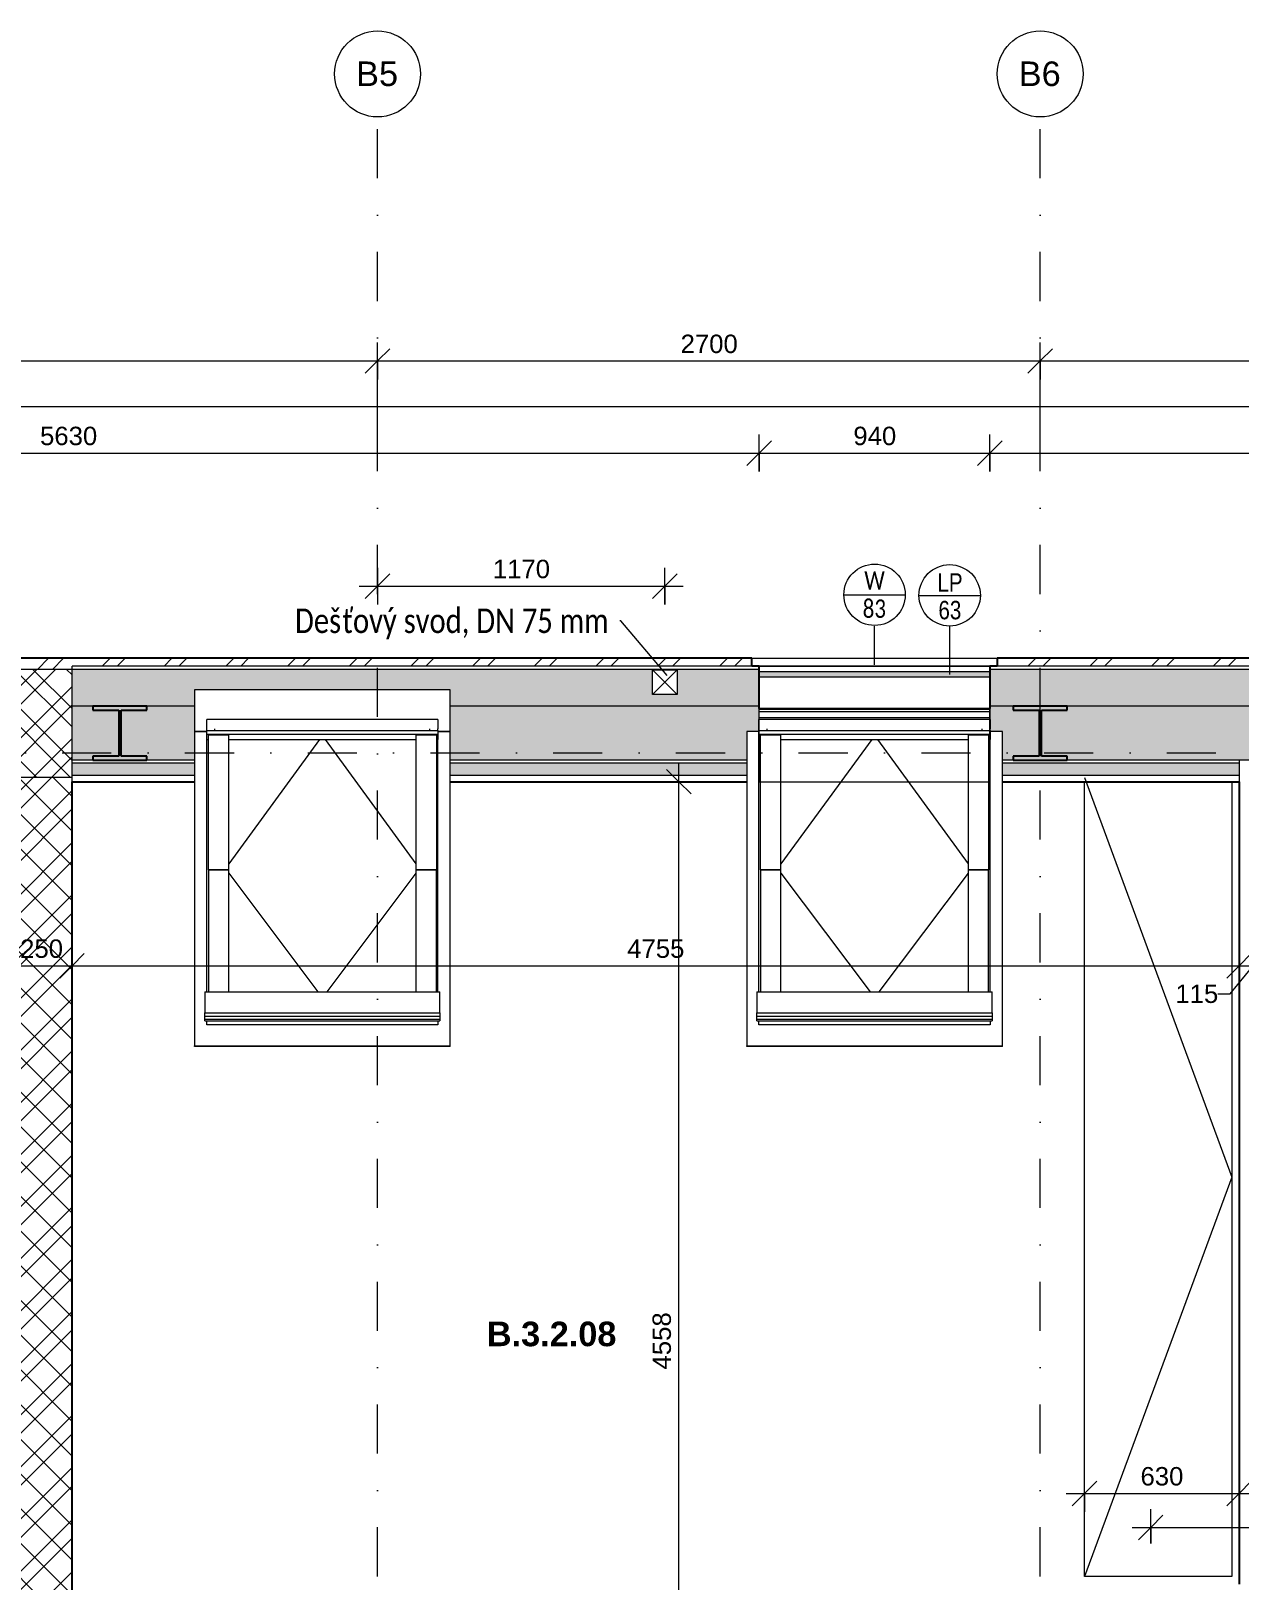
# Model space of a CAD drawing. Header units: millimetres. Extents: x -8380 to 43341, y -2985 to 58543.
# Drawn here: x 11158 to 16081, y 52234 to 58543 of the extents above; entities that cross this region are included whole.
import ezdxf

# ---------------------------------------------------------------- set-up
doc = ezdxf.new("R2010")
doc.units = ezdxf.units.MM
doc.linetypes.add('HA_DashDot_10mm-S3mm', pattern=[500, 200, -150, 0, -150])
for name, color, linetype, lineweight in [('A-____-____-DIMS', 9, 'Continuous', 5), ('A-____-____-DIMS-50', 9, 'Continuous', 5), ('A-AREA-____-IDEN', 9, 'Continuous', 9), ('A-FLOR-HRAL-IDEN', 9, 'Continuous', 9), ('A-FLOR-HRAL-OTLN', 9, 'Continuous', 9), ('A-GLAZ-____-IDEN', 9, 'Continuous', 9), ('A-GLAZ-____-OTLN', 9, 'Continuous', 5), ('A-WALL-____-MCUT', 9, 'Continuous', 25), ('A-WALL-____-OTLN', 9, 'Continuous', 9), ('A-WALL-____-PATT', 9, 'Continuous', 25), ('G-____-____-TEXT', 9, 'Continuous', 5), ('I-FURN-____-OTLN', 9, 'Continuous', 9), ('I-WALL-____-MCUT', 9, 'Continuous', 25), ('M-HVAC-DUCT-OTLN', 9, 'Continuous', 9), ('S-BEAM-____-MCUT', 9, 'Continuous', 25), ('S-GRID-____-IDEN', 9, 'Continuous', 9), ('S-GRID-____-OTLN', 9, 'Continuous', 5)]:
    doc.layers.add(name, color=color, linetype=linetype, lineweight=lineweight)
doc.styles.add('Arial', font='arial.ttf', dxfattribs={"height": 100})
doc.styles.add('Arial_1', font='arial.ttf', dxfattribs={"height": 75})
doc.styles.add('Arial_2', font='arial.ttf', dxfattribs={"width": 0.8, "height": 75})
doc.styles.add('Arial_B', font='arialbd.ttf', dxfattribs={"height": 100})
doc.styles.add('Calibri', font='calibri.ttf', dxfattribs={"width": 0.8, "height": 75})
doc.styles.add('Calibri_1', font='calibri.ttf', dxfattribs={"width": 0.8, "height": 100})
doc.dimstyles.new('Inner_Dimensions', dxfattribs={"dimscale": 304.8, "dimtxt": 76.519455, "dimasz": 0.328084, "dimexe": 0.246063, "dimexo": 0.0625, "dimgap": 0.032808, "dimtad": 1, "dimdec": 0, "dimzin": 0, "dimdsep": 46, "dimtxsty": 'Arial_1', "dimblk1": 'OBLIQUE', "dimblk2": 'OBLIQUE', "dimsah": 1, "dimcen": 0.09, "dimdle": 0.246063, "dimazin": 0, "dimtfac": 1, "dimtdec": 4, "dimtix": 1, "dimtmove": 2, "dimatfit": 3, "dimfxl": 0.246063, "dimfxlon": 1, "dimtvp": 1, "dimtolj": 1, "dimtzin": 0, "dimlwd": 9, "dimlwe": 9, "dimarcsym": 2})
doc.dimstyles.new('Inner_Dimensions_1', dxfattribs={"dimscale": 304.8, "dimtxt": 76.519455, "dimasz": 0.328084, "dimexe": 0.246063, "dimexo": 0.0625, "dimgap": 0.032808, "dimtad": 1, "dimdec": 0, "dimzin": 0, "dimdsep": 46, "dimtxsty": 'Arial_1', "dimblk1": 'OBLIQUE', "dimblk2": 'OBLIQUE', "dimsah": 1, "dimcen": 0.09, "dimdle": 0.246063, "dimazin": 0, "dimtfac": 1, "dimtdec": 4, "dimtix": 1, "dimtmove": 0, "dimatfit": 3, "dimfxl": 0.246063, "dimfxlon": 1, "dimtvp": 1, "dimtolj": 1, "dimtzin": 0, "dimlwd": 9, "dimlwe": 9, "dimarcsym": 2})
doc.dimstyles.new('Inner_Dimensions_2', dxfattribs={"dimscale": 304.8, "dimtxt": 76.519455, "dimasz": 0.328084, "dimexe": 0.246063, "dimexo": 0.0625, "dimgap": 0.032808, "dimtad": 1, "dimdec": 0, "dimzin": 0, "dimdsep": 46, "dimtxsty": 'Arial_1', "dimblk1": 'OBLIQUE', "dimblk2": 'OBLIQUE', "dimsah": 1, "dimcen": 0.09, "dimdle": 0.246063, "dimazin": 0, "dimtfac": 1, "dimtdec": 4, "dimtix": 1, "dimtmove": 1, "dimatfit": 3, "dimfxl": 0.246063, "dimfxlon": 1, "dimtvp": 1, "dimtolj": 1, "dimtzin": 0, "dimlwd": 9, "dimlwe": 9, "dimarcsym": 2})
pattern_1 = [(0, (0, 0), (58.594, 33.829), [39.062, -78.125]), (120, (0, 0), (-58.593773, 33.829393), [39.063, -78.125]), (60, (0, 0), (0.000227, 67.658393), [0, -78.125, 39.063, 0])]

# ---------------------------------------------------------------- blocks, each defined once
blk = doc.blocks.new('BD Libus_IFC_ifc-1-DPS_3NP - B')
at = {"layer": 'S-BEAM-____-MCUT', "color": 7}
for p, q in [((11630.8, 55792.7), (11410.8, 55792.7)), ((11410.8, 55792.7), (11410.8, 55776.7)), ((11410.8, 55776.7), (11516.1, 55776.7)), ((11516.1, 55776.7), (11516.1, 55588.7)), ((11525.6, 55588.7), (11525.6, 55776.7)), ((11525.6, 55776.7), (11630.8, 55776.7)), ((11630.8, 55776.7), (11630.8, 55792.7)), ((15380.8, 55792.7), (15160.8, 55792.7)), ((15160.8, 55792.7), (15160.8, 55776.7)), ((15160.8, 55776.7), (15266.1, 55776.7)), ((15266.1, 55776.7), (15266.1, 55588.7)), ((15275.6, 55588.7), (15275.6, 55776.7)), ((15275.6, 55776.7), (15380.8, 55776.7)), ((15380.8, 55776.7), (15380.8, 55792.7)), ((11516.1, 55588.7), (11410.8, 55588.7)), ((11410.8, 55588.7), (11410.8, 55572.7)), ((11630.8, 55588.7), (11525.6, 55588.7)), ((11630.8, 55572.7), (11630.8, 55588.7)), ((15266.1, 55588.7), (15160.8, 55588.7)), ((15160.8, 55588.7), (15160.8, 55572.7)), ((15380.8, 55588.7), (15275.6, 55588.7)), ((15380.8, 55572.7), (15380.8, 55588.7)), ((11410.8, 55572.7), (11630.8, 55572.7)), ((15160.8, 55572.7), (15380.8, 55572.7))]:
    blk.add_line(p, q, dxfattribs=at)
blk = doc.blocks.new('Roof-Windows_VELUX_VFE - VFE size 940x1370 _PK38__31_36-1806635-DPS_3NP - B')
at = {"layer": 'A-GLAZ-____-OTLN'}
for p, q in [((470, 235), (-470, 235)), ((-470, -235), (-470, 235)), ((470, -235), (470, 235)), ((-470, 60), (-470, 63.1)), ((470, 63.1), (-470, 63.1)), ((470, 63.1), (470, 60)), ((-470, 51.5), (-470, 60)), ((-470, 60), (470, 60)), ((-470, 25.9), (-470, 51.5)), ((-470, 51.5), (470, 51.5)), ((-470, 18.8), (-470, 25.9)), ((-470, 25.9), (470, 25.9)), ((470, 60), (470, 51.5)), ((470, 51.5), (470, 25.9)), ((470, 25.9), (470, 18.8)), ((-470, -235), (470, -235))]:
    blk.add_line(p, q, dxfattribs=at)
blk = doc.blocks.new('NAB_Šatní_skříň_ADNS - 600x2000xšířka-1643235-DPS_3NP - B')
at = {"layer": 'I-FURN-____-OTLN'}
for p, q in [((0, -600), (1627.7, 0)), ((17.5, 0), (3255.3, 0)), ((1627.7, 0), (3255.3, -600)), ((3255.3, 0), (3255.3, -600)), ((3255.3, -600), (17.5, -600))]:
    blk.add_line(p, q, dxfattribs=at)
blk = doc.blocks.new('Roof-Windows_VELUX_GLL_1061 - PK08-1808487-DPS_3NP - B')
at = {"layer": 'A-GLAZ-____-OTLN'}
for p, q in [((16749.7, 55859.8), (16749.7, 55689.1)), ((17791.7, 55859.8), (16749.7, 55859.8)), ((17791.7, 55689.1), (17791.7, 55859.8)), ((17741.7, 55739), (16799.7, 55739)), ((16799.7, 55738.2), (16799.7, 55739)), ((16799.7, 55700.4), (16799.7, 55738.2)), ((17741.7, 55739), (17741.7, 55738.2)), ((17741.7, 55738.2), (17741.7, 55700.4)), ((16749.7, 55689.1), (16749.7, 54409.9)), ((16799.7, 55689.1), (16749.7, 55689.1)), ((16749.7, 55689.1), (16799.7, 55689.1)), ((16799.7, 55693.6), (16799.7, 55700.3)), ((16799.7, 55678.5), (16799.7, 55693.6)), ((16799.7, 55693.6), (17741.7, 55693.6)), ((16799.7, 55670.7), (16799.7, 55678.5)), ((16799.7, 55678.5), (17741.7, 55678.5)), ((16799.7, 55656.9), (16799.7, 55670.7)), ((16799.7, 55656.9), (16806.1, 55656.9)), ((16799.7, 54629.1), (16799.7, 55656.9)), ((16806.1, 55675.8), (16889.3, 55675.8)), ((16806.1, 55126.4), (16806.1, 55675.8)), ((16832.7, 55693.6), (16832.7, 55700.3)), ((16889.3, 55126.4), (16889.3, 55675.8)), ((16889.3, 55656.9), (17652.1, 55656.9)), ((17258.9, 55656.9), (16889.3, 55150.7)), ((17282.5, 55656.9), (17652.1, 55150.7)), ((17652.1, 55675.8), (17735.3, 55675.8)), ((17652.1, 55675.8), (17652.1, 55126.4)), ((17708.7, 55693.6), (17708.7, 55700.3)), ((17735.3, 55675.8), (17735.3, 55126.4)), ((17735.3, 55656.9), (17741.7, 55656.9)), ((17741.7, 55693.6), (17741.7, 55700.3)), ((17741.7, 55693.6), (17741.7, 55678.5)), ((17791.7, 55689.1), (17741.7, 55689.1)), ((17741.7, 55689.1), (17791.7, 55689.1)), ((17741.7, 55678.5), (17741.7, 55670.7)), ((17741.7, 55670.7), (17741.7, 55656.9)), ((17741.7, 54629.1), (17741.7, 55656.9)), ((17791.7, 54409.9), (17791.7, 55689.1)), ((16889.3, 55126.4), (16806.1, 55126.4)), ((16806.1, 55126.4), (16889.3, 55126.4)), ((16806.1, 55126.4), (16806.1, 54629.1)), ((16889.3, 54629.1), (16889.3, 55126.4)), ((16889.3, 55112.7), (17252.7, 54629.1)), ((17652.1, 55112.7), (17288.7, 54629.1)), ((17735.3, 55126.4), (17652.1, 55126.4)), ((17652.1, 55126.4), (17735.3, 55126.4)), ((17652.1, 55126.4), (17652.1, 54629.1)), ((17735.3, 54629.1), (17735.3, 55126.4)), ((16791.6, 54629.1), (17749.8, 54629.1)), ((16791.6, 54629.1), (16791.6, 54543.1)), ((17749.8, 54543.1), (17749.8, 54629.1)), ((16791.6, 54543.1), (17749.8, 54543.1)), ((16791.6, 54529.9), (16791.6, 54543.1)), ((16791.6, 54517.8), (16791.6, 54529.9)), ((16791.6, 54529.9), (17749.8, 54529.9)), ((16791.6, 54510.8), (16791.6, 54517.8)), ((16791.6, 54517.8), (17749.8, 54517.8)), ((17749.8, 54543.1), (17749.8, 54529.9)), ((17749.8, 54529.9), (17749.8, 54517.8)), ((17749.8, 54517.8), (17749.8, 54510.8)), ((16791.6, 54510.8), (17749.8, 54510.8)), ((16799.7, 54495.3), (16799.7, 54510.8)), ((17741.7, 54495.3), (16799.7, 54495.3)), ((17741.7, 54510.8), (17741.7, 54495.3)), ((16749.7, 54409.9), (17791.7, 54409.9)), ((16749.7, 54407.3), (16749.7, 54409.9)), ((17791.7, 54407.3), (16749.7, 54407.3)), ((17791.7, 54407.3), (17791.7, 54409.9))]:
    blk.add_line(p, q, dxfattribs=at)
blk = doc.blocks.new('Roof-Windows_VELUX_GLL_1061 - PK08-1808476-DPS_3NP - B')
at = {"layer": 'A-GLAZ-____-OTLN'}
for p, q in [((216.7, 55739), (-725.3, 55739)), ((-725.3, 55738.2), (-725.3, 55739)), ((-725.3, 55700.4), (-725.3, 55738.2)), ((216.7, 55739), (216.7, 55738.2)), ((216.7, 55738.2), (216.7, 55700.4)), ((-775.3, 55689.1), (-775.3, 54409.9)), ((-725.3, 55689.1), (-775.3, 55689.1)), ((-725.3, 55693.6), (-725.3, 55700.3)), ((-725.3, 55678.5), (-725.3, 55693.6)), ((-725.3, 55693.6), (216.7, 55693.6)), ((-725.3, 55670.7), (-725.3, 55678.5)), ((-725.3, 55678.5), (216.7, 55678.5)), ((-725.3, 55656.9), (-725.3, 55670.7)), ((-725.3, 55656.9), (-718.9, 55656.9)), ((-725.3, 54629.1), (-725.3, 55656.9)), ((-718.9, 55675.8), (-635.7, 55675.8)), ((-718.9, 55126.4), (-718.9, 55675.8)), ((-692.3, 55693.6), (-692.3, 55700.3)), ((-635.7, 55126.4), (-635.7, 55675.8)), ((-635.7, 55656.9), (127.1, 55656.9)), ((-266.1, 55656.9), (-635.7, 55150.7)), ((-242.5, 55656.9), (127.1, 55150.7)), ((127.1, 55675.8), (210.3, 55675.8)), ((127.1, 55675.8), (127.1, 55126.4)), ((183.7, 55693.6), (183.7, 55700.3)), ((210.3, 55675.8), (210.3, 55126.4)), ((210.3, 55656.9), (216.7, 55656.9)), ((216.7, 55693.6), (216.7, 55700.3)), ((216.7, 55693.6), (216.7, 55678.5)), ((266.7, 55689.1), (216.7, 55689.1)), ((216.7, 55678.5), (216.7, 55670.7)), ((216.7, 55670.7), (216.7, 55656.9)), ((216.7, 54629.1), (216.7, 55656.9)), ((266.7, 54409.9), (266.7, 55689.1)), ((-635.7, 55126.4), (-718.9, 55126.4)), ((-718.9, 55126.4), (-635.7, 55126.4)), ((-718.9, 55126.4), (-718.9, 54629.1)), ((-635.7, 54629.1), (-635.7, 55126.4)), ((-635.7, 55112.7), (-272.3, 54629.1)), ((127.1, 55112.7), (-236.3, 54629.1)), ((210.3, 55126.4), (127.1, 55126.4)), ((127.1, 55126.4), (210.3, 55126.4)), ((127.1, 55126.4), (127.1, 54629.1)), ((210.3, 54629.1), (210.3, 55126.4)), ((-733.4, 54629.1), (224.8, 54629.1)), ((-733.4, 54629.1), (-733.4, 54543.1)), ((224.8, 54543.1), (224.8, 54629.1)), ((-733.4, 54543.1), (224.8, 54543.1)), ((-733.4, 54529.9), (-733.4, 54543.1)), ((-733.4, 54517.8), (-733.4, 54529.9)), ((-733.4, 54529.9), (224.8, 54529.9)), ((-733.4, 54510.8), (-733.4, 54517.8)), ((-733.4, 54517.8), (224.8, 54517.8)), ((224.8, 54543.1), (224.8, 54529.9)), ((224.8, 54529.9), (224.8, 54517.8)), ((224.8, 54517.8), (224.8, 54510.8)), ((-733.4, 54510.8), (224.8, 54510.8)), ((-725.3, 54495.3), (-725.3, 54510.8)), ((216.7, 54495.3), (-725.3, 54495.3)), ((216.7, 54510.8), (216.7, 54495.3)), ((-775.3, 54409.9), (266.7, 54409.9)), ((-775.3, 54407.3), (-775.3, 54409.9)), ((266.7, 54407.3), (-775.3, 54407.3)), ((266.7, 54407.3), (266.7, 54409.9))]:
    blk.add_line(p, q, dxfattribs=at)
blk = doc.blocks.new('Railing - Railing-1879900-DPS_3NP - B')
at = {"layer": 'A-FLOR-HRAL-OTLN'}
blk.add_hatch(color=256, dxfattribs=at).paths.add_polyline_path([(15065.6, 55912.7), (15065.6, 55932.7), (14125.7, 55932.7), (14125.7, 55912.7), (14878.4, 55912.7)])
for p, q in [((15065.6, 55932.7), (14125.7, 55932.7)), ((14125.7, 55912.7), (15065.6, 55912.7))]:
    blk.add_line(p, q, dxfattribs=at)
blk = doc.blocks.new('Grid - Radius 3_5mm-353793-DPS_3NP - B')
at = {"layer": 'S-GRID-____-IDEN'}
blk.add_circle((0, 0), 3.5, dxfattribs=at)
blk = doc.blocks.new('DIMBLOCK13-DPS_3NP - B')
at = {"layer": 'A-____-____-DIMS-50', "lineweight": 9}
for p, q in [((11075.7, 54810.4), (11075.7, 54660.4)), ((11075.7, 54735.4), (11075.7, 54810.4)), ((11075.7, 54735.4), (11125.7, 54785.4)), ((11325.7, 54810.4), (11325.7, 54660.4)), ((11325.7, 54735.4), (11325.7, 54810.4)), ((11325.7, 54735.4), (11375.7, 54785.4)), ((11075.7, 54735.4), (11025.7, 54685.4)), ((11075.7, 54735.4), (11325.7, 54735.4)), ((11325.7, 54735.4), (11275.7, 54685.4))]:
    blk.add_line(p, q, dxfattribs=at)
at = {"layer": 'A-____-____-DIMS-50', "color": 0, "lineweight": 9, "insert": (11114.2, 54842.7), "char_height": 75, "width": 207.662, "attachment_point": 1, "line_spacing_factor": 0.941778, "style": 'Arial_1'}
blk.add_mtext('250', dxfattribs=at)
blk = doc.blocks.new('_Oblique')
at = {"color": 0, "linetype": 'ByBlock', "lineweight": -2}
blk.add_line((-0.5, -0.5), (0.5, 0.5), dxfattribs=at)
blk = doc.blocks.new('DIMBLOCK14-DPS_3NP - B')
at = {"layer": 'A-____-____-DIMS-50', "lineweight": 9}
for p, q in [((11325.7, 54810.4), (11325.7, 54660.4)), ((11325.7, 54735.4), (11325.7, 54810.4)), ((11325.7, 54735.4), (11375.7, 54785.4)), ((16080.7, 54810.4), (16080.7, 54660.4)), ((16080.7, 54735.4), (16080.7, 54810.4)), ((16080.7, 54735.4), (16130.7, 54785.4)), ((11325.7, 54735.4), (11275.7, 54685.4)), ((11325.7, 54735.4), (16080.7, 54735.4)), ((16080.7, 54735.4), (16030.7, 54685.4))]:
    blk.add_line(p, q, dxfattribs=at)
at = {"layer": 'A-____-____-DIMS-50', "color": 0, "lineweight": 9, "insert": (13587.8, 54842.7), "char_height": 75, "width": 276.883, "attachment_point": 1, "line_spacing_factor": 0.941778, "style": 'Arial_1'}
blk.add_mtext('4755', dxfattribs=at)
blk = doc.blocks.new('DIMBLOCK15-DPS_3NP - B')
at = {"layer": 'A-____-____-DIMS-50', "lineweight": 9}
for p, q in [((16080.7, 54810.4), (16080.7, 54660.4)), ((16080.7, 54735.4), (16080.7, 54810.4)), ((16080.7, 54735.4), (16130.7, 54785.4)), ((16195.7, 54810.4), (16195.7, 54660.4)), ((16195.7, 54735.4), (16195.7, 54810.4)), ((16195.7, 54735.4), (16245.7, 54785.4)), ((16080.7, 54735.4), (16030.7, 54685.4)), ((16044.4, 54620.6), (16138.2, 54735.4)), ((16080.7, 54735.4), (16195.7, 54735.4)), ((16195.7, 54735.4), (16145.7, 54685.4)), ((15994.4, 54620.6), (16044.4, 54620.6))]:
    blk.add_line(p, q, dxfattribs=at)
at = {"layer": 'A-____-____-DIMS-50', "color": 0, "lineweight": 9, "insert": (15821.3, 54659.1), "char_height": 75, "width": 207.662, "attachment_point": 1, "line_spacing_factor": 0.941778, "style": 'Arial_1'}
blk.add_mtext('115', dxfattribs=at)
blk = doc.blocks.new('DIMBLOCK69-DPS_3NP - B')
at = {"layer": 'A-____-____-DIMS-50', "lineweight": 9}
for p, q in [((15450.7, 52511.3), (15450.7, 52661.3)), ((15450.7, 52586.3), (15500.7, 52636.3)), ((16080.7, 52661.3), (16080.7, 52511.3)), ((16080.7, 52586.3), (16080.7, 52661.3)), ((16080.7, 52586.3), (16130.7, 52636.3)), ((15375.7, 52586.3), (16155.7, 52586.3)), ((15450.7, 52586.3), (15400.7, 52536.3)), ((15450.7, 52586.3), (15450.7, 52511.3)), ((16080.7, 52586.3), (16030.7, 52536.3))]:
    blk.add_line(p, q, dxfattribs=at)
at = {"layer": 'A-____-____-DIMS-50', "color": 0, "lineweight": 9, "insert": (15679.2, 52693.7), "char_height": 75, "width": 207.662, "attachment_point": 1, "line_spacing_factor": 0.941778, "style": 'Arial_1'}
blk.add_mtext('630', dxfattribs=at)
blk = doc.blocks.new('HA_TAG_WD - Type Mark-1536199-DPS_3NP - B')
at = {"layer": 'A-GLAZ-____-IDEN'}
blk.add_line((-2.5, 0), (2.5, 0), dxfattribs=at)
blk.add_circle((0, 0), 2.5, dxfattribs=at)
blk = doc.blocks.new('DIMBLOCK167-DPS_3NP - B')
at = {"layer": 'A-____-____-DIMS-50', "lineweight": 9}
for p, q in [((13798.2, 55485.2), (13748.2, 55535.2)), ((13798.2, 50927.7), (13798.2, 55560.2)), ((13723.2, 55485.2), (13873.2, 55485.2)), ((13798.2, 55485.2), (13723.2, 55485.2)), ((13798.2, 55485.2), (13848.2, 55435.2)), ((13723.2, 50927.7), (13873.2, 50927.7)), ((13798.2, 50927.7), (13723.2, 50927.7)), ((13798.2, 50927.7), (13748.2, 50977.7)), ((13798.2, 50927.7), (13848.2, 50877.7))]:
    blk.add_line(p, q, dxfattribs=at)
at = {"layer": 'A-____-____-DIMS-50', "color": 0, "lineweight": 9, "insert": (13690.9, 53091.1), "char_height": 75, "width": 276.883, "attachment_point": 1, "rotation": 90, "line_spacing_factor": 0.941778, "style": 'Arial_1'}
blk.add_mtext('4558', dxfattribs=at)
blk = doc.blocks.new('DIMBLOCK176-DPS_3NP - B')
at = {"layer": 'A-____-____-DIMS-50', "lineweight": 9}
for p, q in [((-6864.3, 56937.7), (-6864.3, 57087.7)), ((-6864.3, 57012.7), (-6814.3, 57062.7)), ((21205.7, 56937.7), (21205.7, 57087.7)), ((21205.7, 57012.7), (21255.7, 57062.7)), ((-6939.3, 57012.7), (21280.7, 57012.7)), ((-6864.3, 57012.7), (-6914.3, 56962.7)), ((-6864.3, 57012.7), (-6864.3, 56937.7)), ((21205.7, 57012.7), (21155.7, 56962.7)), ((21205.7, 57012.7), (21205.7, 56937.7))]:
    blk.add_line(p, q, dxfattribs=at)
at = {"layer": 'A-____-____-DIMS-50', "color": 0, "lineweight": 9, "insert": (7192.5, 57120.1), "char_height": 75, "width": 346.103, "attachment_point": 1, "line_spacing_factor": 0.941778, "style": 'Arial_1'}
blk.add_mtext('28070', dxfattribs=at)
blk = doc.blocks.new('DIMBLOCK182-DPS_3NP - B')
at = {"layer": 'A-____-____-DIMS-50', "lineweight": 9}
for p, q in [((15720.7, 52382.8), (15720.7, 52522.4)), ((15720.7, 52447.4), (15770.7, 52497.4)), ((18720.7, 52372.4), (18720.7, 52522.4)), ((18720.7, 52447.4), (18770.7, 52497.4)), ((15645.7, 52447.4), (18720.7, 52447.4)), ((15720.7, 52447.4), (15670.7, 52397.4)), ((15720.7, 52447.4), (15720.7, 52382.8)), ((18720.7, 52447.4), (18670.7, 52397.4)), ((18720.7, 52447.4), (18720.7, 52372.4))]:
    blk.add_line(p, q, dxfattribs=at)
at = {"layer": 'A-____-____-DIMS-50', "color": 0, "lineweight": 9, "insert": (17105.3, 52554.8), "char_height": 75, "width": 276.883, "attachment_point": 1, "line_spacing_factor": 0.941778, "style": 'Arial_1'}
blk.add_mtext('3000', dxfattribs=at)
blk = doc.blocks.new('DIMBLOCK197-DPS_3NP - B')
at = {"layer": 'A-____-____-DIMS-50', "lineweight": 9}
for p, q in [((7170.7, 57123.7), (7170.7, 57273.7)), ((7170.7, 57198.7), (7220.7, 57248.7)), ((12570.7, 57123.7), (12570.7, 57273.7)), ((12570.7, 57198.7), (12620.7, 57248.7)), ((7170.7, 57198.7), (7120.7, 57148.7)), ((7170.7, 57198.7), (12570.7, 57198.7)), ((7170.7, 57198.7), (7170.7, 57123.7)), ((12570.7, 57198.7), (12520.7, 57148.7)), ((12570.7, 57198.7), (12570.7, 57123.7))]:
    blk.add_line(p, q, dxfattribs=at)
at = {"layer": 'A-____-____-DIMS-50', "color": 0, "lineweight": 9, "insert": (9755.3, 57306.1), "char_height": 75, "width": 276.883, "attachment_point": 1, "line_spacing_factor": 0.941778, "style": 'Arial_1'}
blk.add_mtext('5400', dxfattribs=at)
blk = doc.blocks.new('DIMBLOCK198-DPS_3NP - B')
at = {"layer": 'A-____-____-DIMS-50', "lineweight": 9}
for p, q in [((12570.7, 57123.7), (12570.7, 57273.7)), ((12570.7, 57198.7), (12620.7, 57248.7)), ((15270.7, 57123.7), (15270.7, 57273.7)), ((15270.7, 57198.7), (15320.7, 57248.7)), ((12570.7, 57198.7), (12520.7, 57148.7)), ((12570.7, 57198.7), (15270.7, 57198.7)), ((12570.7, 57198.7), (12570.7, 57123.7)), ((15270.7, 57198.7), (15220.7, 57148.7)), ((15270.7, 57198.7), (15270.7, 57123.7))]:
    blk.add_line(p, q, dxfattribs=at)
at = {"layer": 'A-____-____-DIMS-50', "color": 0, "lineweight": 9, "insert": (13805.3, 57306.1), "char_height": 75, "width": 276.883, "attachment_point": 1, "line_spacing_factor": 0.941778, "style": 'Arial_1'}
blk.add_mtext('2700', dxfattribs=at)
blk = doc.blocks.new('DIMBLOCK199-DPS_3NP - B')
at = {"layer": 'A-____-____-DIMS-50', "lineweight": 9}
for p, q in [((15270.7, 57123.7), (15270.7, 57273.7)), ((15270.7, 57198.7), (15320.7, 57248.7)), ((20820.7, 57123.7), (20820.7, 57273.7)), ((20820.7, 57198.7), (20870.7, 57248.7)), ((15270.7, 57198.7), (15220.7, 57148.7)), ((15270.7, 57198.7), (20895.7, 57198.7)), ((15270.7, 57198.7), (15270.7, 57123.7)), ((20820.7, 57198.7), (20770.7, 57148.7)), ((20820.7, 57198.7), (20820.7, 57123.7))]:
    blk.add_line(p, q, dxfattribs=at)
at = {"layer": 'A-____-____-DIMS-50', "color": 0, "lineweight": 9, "insert": (17930.3, 57306.1), "char_height": 75, "width": 276.883, "attachment_point": 1, "line_spacing_factor": 0.941778, "style": 'Arial_1'}
blk.add_mtext('5550', dxfattribs=at)
blk = doc.blocks.new('DIMBLOCK204-DPS_3NP - B')
at = {"layer": 'A-____-____-DIMS-50', "lineweight": 9}
for p, q in [((8495.7, 56748.7), (8495.7, 56898.7)), ((8495.7, 56823.7), (8545.7, 56873.7)), ((14125.7, 56748.7), (14125.7, 56898.7)), ((14125.7, 56823.7), (14175.7, 56873.7)), ((8495.7, 56823.7), (8445.7, 56773.7)), ((8495.7, 56823.7), (14125.7, 56823.7)), ((8495.7, 56823.7), (8495.7, 56748.7)), ((14125.7, 56823.7), (14075.7, 56773.7)), ((14125.7, 56823.7), (14125.7, 56748.7))]:
    blk.add_line(p, q, dxfattribs=at)
at = {"layer": 'A-____-____-DIMS-50', "color": 0, "lineweight": 9, "insert": (11195.3, 56931), "char_height": 75, "width": 276.883, "attachment_point": 1, "line_spacing_factor": 0.941778, "style": 'Arial_1'}
blk.add_mtext('5630', dxfattribs=at)
blk = doc.blocks.new('DIMBLOCK205-DPS_3NP - B')
at = {"layer": 'A-____-____-DIMS-50', "lineweight": 9}
for p, q in [((14125.7, 56748.7), (14125.7, 56898.7)), ((14125.7, 56823.7), (14175.7, 56873.7)), ((15065.6, 56748.7), (15065.6, 56898.7)), ((15065.6, 56823.7), (15115.6, 56873.7)), ((14125.7, 56823.7), (14075.7, 56773.7)), ((14125.7, 56823.7), (15065.6, 56823.7)), ((14125.7, 56823.7), (14125.7, 56748.7)), ((15065.6, 56823.7), (15015.6, 56773.7)), ((15065.6, 56823.7), (15065.6, 56748.7))]:
    blk.add_line(p, q, dxfattribs=at)
at = {"layer": 'A-____-____-DIMS-50', "color": 0, "lineweight": 9, "insert": (14509.2, 56931), "char_height": 75, "width": 207.662, "attachment_point": 1, "line_spacing_factor": 0.941778, "style": 'Arial_1'}
blk.add_mtext('940', dxfattribs=at)
blk = doc.blocks.new('DIMBLOCK206-DPS_3NP - B')
at = {"layer": 'A-____-____-DIMS-50', "lineweight": 9}
for p, q in [((15065.6, 56748.7), (15065.6, 56898.7)), ((15065.6, 56823.7), (15115.6, 56873.7)), ((21205.7, 56748.7), (21205.7, 56898.7)), ((21205.7, 56823.7), (21255.7, 56873.7)), ((15065.6, 56823.7), (15015.6, 56773.7)), ((15065.6, 56823.7), (21280.7, 56823.7)), ((15065.6, 56823.7), (15065.6, 56748.7)), ((21205.7, 56823.7), (21155.7, 56773.7)), ((21205.7, 56823.7), (21205.7, 56748.7))]:
    blk.add_line(p, q, dxfattribs=at)
at = {"layer": 'A-____-____-DIMS-50', "color": 0, "lineweight": 9, "insert": (18020.3, 56931), "char_height": 75, "width": 276.883, "attachment_point": 1, "line_spacing_factor": 0.941778, "style": 'Arial_1'}
blk.add_mtext('6140', dxfattribs=at)
blk = doc.blocks.new('DIMBLOCK229-DPS_3NP - B')
at = {"layer": 'A-____-____-DIMS-50', "lineweight": 9}
for p, q in [((12570.7, 56356.7), (12570.7, 56206.7)), ((12570.7, 56281.7), (12570.7, 56356.7)), ((13740.7, 56206.7), (13740.7, 56356.7)), ((12495.7, 56281.7), (13815.7, 56281.7)), ((12570.7, 56281.7), (12520.7, 56231.7)), ((12570.7, 56281.7), (12620.7, 56331.7)), ((13740.7, 56281.7), (13690.7, 56231.7)), ((13740.7, 56281.7), (13790.7, 56331.7)), ((13740.7, 56281.7), (13740.7, 56206.7))]:
    blk.add_line(p, q, dxfattribs=at)
at = {"layer": 'A-____-____-DIMS-50', "color": 0, "lineweight": 9, "insert": (13040.3, 56389.1), "char_height": 75, "width": 276.883, "attachment_point": 1, "line_spacing_factor": 0.941778, "style": 'Arial_1'}
blk.add_mtext('1170', dxfattribs=at)
blk = doc.blocks.new('HA_TAG_GM_Railings - Generic-2075290-DPS_3NP - B')
at = {"layer": 'A-FLOR-HRAL-IDEN'}
blk.add_line((-2.5, 0), (2.5, 0), dxfattribs=at)
blk.add_circle((0, 0), 2.5, dxfattribs=at)

msp = doc.modelspace()

# ---------------------------------------------------------------- hatches: boundary and pattern name
at = {"layer": 'A-WALL-____-PATT', "lineweight": 5}
h = msp.add_hatch(dxfattribs=at)
h.set_pattern_fill('FP_7', color=256, style=0, pattern_type=2)
h.set_pattern_definition([(45, (0, 0), (-125.7236, 125.7236), []), (45, (0, 190.5), (-125.7236, 125.7236), [])])
h.paths.add_polyline_path([(6683.2, 55942.7), (7495.7, 55942.7), (7495.7, 55987.7), (245.7, 55987.7), (245.7, 55942.7), (6662.3, 55942.7)])
h.paths.add_polyline_path([(11195.3, 55942.7), (11325.7, 55942.7), (11325.7, 55955.2), (14095.7, 55955.2), (14095.7, 55987.7), (8495.7, 55987.7), (8495.7, 55942.7), (10628.7, 55942.7)])
h.paths.add_polyline_path([(-754.3, 55942.7), (-754.3, 55987.7), (-6819.3, 55987.7), (-6819.3, 55942.7), (-987.2, 55942.7)])
h.paths.add_polyline_path([(21160.7, 55955.2), (21160.7, 55987.7), (15095.7, 55987.7), (15095.7, 55955.2), (20828.1, 55955.2)])
h = msp.add_hatch(dxfattribs=at)
h.set_pattern_fill('FP_2', color=256, style=0, pattern_type=2)
h.set_pattern_definition([(45, (0, 0), (-106.066, 106.066), []), (45, (75, 0), (-106.066, 106.066), []), (315, (0, 0), (106.066, 106.066), []), (315, (75, 0), (106.066, 106.066), [])])
h.paths.add_polyline_path([(11075.7, 55502.7), (11325.7, 55502.7), (11325.7, 55942.7), (8495.7, 55942.7), (8495.7, 55502.7), (10628.7, 55502.7)])
h.paths.add_polyline_path([(7228.9, 55502.7), (7495.7, 55502.7), (7495.7, 55942.7), (6449.1, 55942.7), (6449.1, 55507.7), (6730.7, 55507.7), (6730.7, 55502.7)])
h = msp.add_hatch(dxfattribs=at)
h.set_pattern_fill('FP_1', color=256, style=0, pattern_type=2)
h.set_pattern_definition(pattern_1)
h.paths.add_polyline_path([(21160.7, 55792.7), (21160.7, 55942.7), (20520.7, 55942.7), (20520.7, 55842.7), (20420.7, 55842.7), (20420.7, 55942.7), (15065.6, 55942.7), (15065.6, 55792.7), (16749.7, 55792.7), (16749.7, 55859.8), (17791.7, 55859.8), (17791.7, 55792.7), (20828.1, 55792.7)])
h.paths.add_polyline_path([(14125.7, 55792.7), (14125.7, 55942.7), (11325.7, 55942.7), (11325.7, 55792.7), (11824.7, 55792.7), (11824.7, 55859.8), (12866.7, 55859.8), (12866.7, 55792.7), (14028.5, 55792.7)])
h.paths.add_polyline_path([(13790.7, 55840.5), (13690.7, 55840.5), (13690.7, 55940.5), (13790.7, 55940.5)])
h = msp.add_hatch(dxfattribs=at)
h.set_pattern_fill('FP_1', color=256, style=0, pattern_type=2)
h.set_pattern_definition(pattern_1)
h.paths.add_polyline_path([(15161.8, 55572.7), (16749.7, 55572.7), (16749.7, 55792.7), (15065.6, 55792.7), (15065.6, 55739), (15066.7, 55738.6), (15066.7, 55689.1), (15116.7, 55689.1), (15116.7, 55572.7)])
h.paths.add_polyline_path([(21160.7, 55572.7), (21160.7, 55792.7), (17791.7, 55792.7), (17791.7, 55572.7), (20828.1, 55572.7)])
h.paths.add_polyline_path([(11325.7, 55572.7), (11824.7, 55572.7), (11824.7, 55792.7), (11325.7, 55792.7)])
h.paths.add_polyline_path([(14074.7, 55572.7), (14074.7, 55689.1), (14124.7, 55689.1), (14124.7, 55739), (14125.7, 55739), (14125.7, 55792.7), (12866.7, 55792.7), (12866.7, 55572.7), (14028.5, 55572.7)])
h = msp.add_hatch(dxfattribs=at)
h.set_pattern_fill('FP_1', color=256, style=0, pattern_type=2)
h.set_pattern_definition(pattern_1)
h.paths.add_polyline_path([(20720.7, 55510.2), (20720.7, 55560.2), (17791.7, 55560.2), (17791.7, 55510.2), (19694.8, 55510.2)])
h.paths.add_polyline_path([(16749.7, 55510.2), (16749.7, 55560.2), (16195.7, 55560.2), (16195.7, 55510.2), (16578.3, 55510.2)])
h.paths.add_polyline_path([(15161.8, 55510.2), (16080.7, 55510.2), (16080.7, 55560.2), (15116.7, 55560.2), (15116.7, 55510.2)])
h.paths.add_polyline_path([(11762, 55510.2), (11824.7, 55510.2), (11824.7, 55560.2), (11325.7, 55560.2), (11325.7, 55510.2)])
h.paths.add_polyline_path([(12895.2, 55510.2), (14074.7, 55510.2), (14074.7, 55560.2), (12866.7, 55560.2), (12866.7, 55510.2)])
h = msp.add_hatch(dxfattribs=at)
h.set_pattern_fill('FP_5', color=256, style=0, pattern_type=2)
h.set_pattern_definition([(45, (0, 0), (-106.066, 106.066), []), (45, (75, 0), (-106.066, 106.066), []), (315, (0, 0), (70.71068, 70.71068), [])])
h.paths.add_polyline_path([(11075.7, 50927.7), (11325.7, 50927.7), (11325.7, 55502.7), (11075.7, 55502.7), (11075.7, 52427.7)])

# ---------------------------------------------------------------- linework, layer by layer
at = {"layer": 'A-FLOR-HRAL-IDEN'}
msp.add_line((14901.7, 55921.8), (14901.7, 56119.2), dxfattribs=at)
at = {"layer": 'A-GLAZ-____-IDEN'}
msp.add_line((14595.7, 55961.3), (14595.7, 56119.2), dxfattribs=at)
at = {"layer": 'A-WALL-____-MCUT'}
for p, q in [((14095.7, 55987.7), (8495.7, 55987.7)), ((14095.7, 55955.2), (14095.7, 55987.7)), ((15095.7, 55987.7), (15095.7, 55955.2)), ((21205.7, 55987.7), (15095.7, 55987.7)), ((14125.7, 55955.2), (14095.7, 55955.2)), ((14125.7, 55783.4), (14125.7, 55955.2)), ((15095.7, 55955.2), (15065.6, 55955.2)), ((15065.6, 55955.2), (15065.6, 55783.4)), ((11325.7, 55485.2), (11824.7, 55485.2)), ((12866.7, 55485.2), (14074.7, 55485.2)), ((15116.7, 55485.2), (16080.7, 55485.2))]:
    msp.add_line(p, q, dxfattribs=at)
at = {"layer": 'A-WALL-____-MCUT', "lineweight": 9}
for p, q in [((14125.7, 55942.7), (8495.7, 55942.7)), ((14095.7, 55955.2), (11325.7, 55955.2)), ((11325.7, 55485.2), (11325.7, 55955.2)), ((20420.7, 55942.7), (15065.6, 55942.7)), ((21160.7, 55955.2), (15095.7, 55955.2)), ((11824.7, 55792.7), (11325.7, 55792.7)), ((14125.7, 55792.7), (12866.7, 55792.7)), ((16749.7, 55792.7), (15065.6, 55792.7)), ((11824.7, 55572.7), (11325.7, 55572.7)), ((11824.7, 55560.2), (11325.7, 55560.2)), ((14074.7, 55572.7), (12866.7, 55572.7)), ((14074.7, 55560.2), (12866.7, 55560.2)), ((16749.7, 55572.7), (15116.7, 55572.7)), ((16080.7, 55560.2), (15116.7, 55560.2)), ((16080.7, 55572.7), (16080.7, 55485.2)), ((11325.7, 55502.7), (11075.7, 55502.7)), ((11824.7, 55510.2), (11325.7, 55510.2)), ((14074.7, 55510.2), (12866.7, 55510.2)), ((16080.7, 55510.2), (15116.7, 55510.2))]:
    msp.add_line(p, q, dxfattribs=at)
at = {"layer": 'A-WALL-____-OTLN'}
for p, q in [((14095.7, 55987.7), (15095.7, 55987.7)), ((14125.7, 55955.2), (15065.6, 55955.2))]:
    msp.add_line(p, q, dxfattribs=at)
at = {"layer": 'G-____-____-TEXT', "color": 250, "lineweight": 9}
for p, q in [((13561.3, 56140.6), (13558.4, 56140.6)), ((13750.7, 55918.4), (13561.3, 56140.6))]:
    msp.add_line(p, q, dxfattribs=at)
at = {"layer": 'I-WALL-____-MCUT'}
for p, q in [((11325.7, 50927.7), (11325.7, 55485.2)), ((16080.7, 55485.2), (16080.7, 52217.4))]:
    msp.add_line(p, q, dxfattribs=at)
at = {"layer": 'M-HVAC-DUCT-OTLN', "lineweight": 5}
for p, q in [((13790.7, 55840.5), (13690.7, 55940.5)), ((13790.7, 55940.5), (13690.7, 55840.5)), ((13690.7, 55940.5), (13790.7, 55940.5)), ((13690.7, 55840.5), (13690.7, 55940.5)), ((13790.7, 55940.5), (13790.7, 55840.5)), ((13790.7, 55840.5), (13690.7, 55840.5))]:
    msp.add_line(p, q, dxfattribs=at)
at = {"layer": 'S-GRID-____-OTLN', "linetype": 'HA_DashDot_10mm-S3mm', "lineweight": 9}
for p, q in [((12570.7, 56942.9), (12570.7, 58192.9)), ((15270.7, 56942.9), (15270.7, 58192.9)), ((12570.7, 37745.7), (12570.7, 56942.9)), ((15270.7, 37745.7), (15270.7, 56942.9)), ((-6717.8, 55602.7), (21438.5, 55602.7))]:
    msp.add_line(p, q, dxfattribs=at)

# ---------------------------------------------------------------- block references
at = {"lineweight": 5}
msp.add_blockref('BD Libus_IFC_ifc-1-DPS_3NP - B', (0, 0), dxfattribs=at)
at = {"layer": 'A-FLOR-HRAL-IDEN', "xscale": 49.99999999999998, "yscale": 49.99999999999998, "zscale": 49.99999999999998}
msp.add_blockref('HA_TAG_GM_Railings - Generic-2075290-DPS_3NP - B', (14901.7, 56244.2), dxfattribs=at)
at = {"layer": 'A-FLOR-HRAL-OTLN'}
msp.add_blockref('Railing - Railing-1879900-DPS_3NP - B', (0, 0), dxfattribs=at)
at = {"layer": 'A-GLAZ-____-IDEN', "xscale": 49.99999999999998, "yscale": 49.99999999999998, "zscale": 49.99999999999998}
msp.add_blockref('HA_TAG_WD - Type Mark-1536199-DPS_3NP - B', (14595.7, 56246.5), dxfattribs=at)
at = {"layer": 'A-GLAZ-____-OTLN'}
for name, p in [('Roof-Windows_VELUX_VFE - VFE size 940x1370 _PK38__31_36-1806635-DPS_3NP - B', (14595.7, 55720.2)), ('Roof-Windows_VELUX_GLL_1061 - PK08-1808487-DPS_3NP - B', (-4925, 0)), ('Roof-Windows_VELUX_GLL_1061 - PK08-1808476-DPS_3NP - B', (14850, 0))]:
    msp.add_blockref(name, p, dxfattribs=at)
at = {"layer": 'I-FURN-____-OTLN', "rotation": 269.9999999999996}
msp.add_blockref('NAB_Šatní_skříň_ADNS - 600x2000xšířka-1643235-DPS_3NP - B', (16050.7, 55502.7), dxfattribs=at)
at = {"layer": 'S-GRID-____-IDEN', "xscale": 49.99999999999998, "yscale": 49.99999999999998, "zscale": 49.99999999999998}
for p in [(12570.7, 58367.9), (15270.7, 58367.9)]:
    msp.add_blockref('Grid - Radius 3_5mm-353793-DPS_3NP - B', p, dxfattribs=at)

# ---------------------------------------------------------------- texts
at = {"layer": 'A-AREA-____-IDEN', "lineweight": 5, "insert": (13015.8, 53286), "char_height": 100, "width": 653.375, "attachment_point": 1, "style": 'Arial_B'}
msp.add_mtext('B.3.2.08', dxfattribs=at)
at = {"layer": 'A-FLOR-HRAL-IDEN', "lineweight": 5, "char_height": 75, "attachment_point": 1, "style": 'Arial_2'}
for s, insert, width in [('LP', (14851.9, 56334.3), 125.063), ('63', (14855.9, 56221.6), 115.443)]:
    msp.add_mtext(s, dxfattribs=dict(at, insert=insert, width=width))
at = {"layer": 'A-GLAZ-____-IDEN', "lineweight": 5, "char_height": 75, "attachment_point": 1, "style": 'Calibri'}
for s, insert, width in [('W', (14553.9, 56341.8), 105.823), ('83', (14547.3, 56227.5), 121.856)]:
    msp.add_mtext(s, dxfattribs=dict(at, insert=insert, width=width))
at = {"layer": 'G-____-____-TEXT', "color": 7, "lineweight": 9, "char_height": 100, "attachment_point": 1, "style": 'Calibri_1'}
for s, insert, width in [('Deš', (12234.3, 56190.6), 234.093), ('ťový svod, DN 75 mm', (12427.4, 56190.6), 1340.421)]:
    msp.add_mtext(s, dxfattribs=dict(at, insert=insert, width=width))
at = {"layer": 'S-GRID-____-IDEN', "lineweight": 5, "char_height": 100, "width": 212.447, "attachment_point": 1, "style": 'Arial'}
for s, insert in [('B5', (12483.3, 58418.6)), ('B6', (15183.3, 58418.6))]:
    msp.add_mtext(s, dxfattribs=dict(at, insert=insert))

# ---------------------------------------------------------------- dimensions: what is measured, and where the dimension line sits
at = {"layer": 'A-____-____-DIMS', "lineweight": 9}
for base, p1, p2, override, picture, middle in [((12570.7, 57198.7), (7170.7, 57123.7), (12570.7, 57123.7), {"dimpost": '<>', "dimfxl": 5400}, 'DIMBLOCK197-DPS_3NP - B', (9870.7, 57247)), ((15270.7, 57198.7), (12570.7, 57123.7), (15270.7, 57123.7), {"dimpost": '<>', "dimfxl": 2700}, 'DIMBLOCK198-DPS_3NP - B', (13920.7, 57247)), ((20820.7, 57198.7), (15270.7, 57123.7), (20820.7, 57123.7), {"dimpost": '<>', "dimfxl": 5550}, 'DIMBLOCK199-DPS_3NP - B', (18045.7, 57247)), ((14125.7, 56823.7), (8495.7, 56748.7), (14125.7, 56748.7), {"dimpost": '<>', "dimfxl": 5630.040013}, 'DIMBLOCK204-DPS_3NP - B', (11310.7, 56872)), ((15065.6, 56823.7), (14125.7, 56748.7), (15065.6, 56748.7), {"dimpost": '<>', "dimfxl": 939.919974}, 'DIMBLOCK205-DPS_3NP - B', (14595.7, 56872)), ((21205.7, 56823.7), (15065.6, 56748.7), (21205.7, 56748.7), {"dimpost": '<>', "dimfxl": 6140.040013}, 'DIMBLOCK206-DPS_3NP - B', (18135.7, 56872)), ((13740.7, 56281.7), (12570.7, 56356.7), (13740.7, 56206.7), {"dimpost": '<>', "dimfxl": 1179.576195}, 'DIMBLOCK229-DPS_3NP - B', (13155.7, 56330)), ((11325.7, 54735.4), (11075.7, 54810.4), (11325.7, 54810.4), {"dimpost": '<>', "dimfxl": 250}, 'DIMBLOCK13-DPS_3NP - B', (11200.7, 54783.7)), ((16080.7, 54735.4), (11325.7, 54810.4), (16080.7, 54810.4), {"dimpost": '<>', "dimfxl": 4755}, 'DIMBLOCK14-DPS_3NP - B', (13703.2, 54783.5)), ((16080.7, 52586.3), (15450.7, 52511.3), (16080.7, 52661.3), {"dimpost": '<>', "dimfxl": 647.610994}, 'DIMBLOCK69-DPS_3NP - B', (15765.7, 52634.7)), ((18720.7, 52447.4), (15720.7, 52382.8), (18720.7, 52372.4), {"dimpost": '<>', "dimfxl": 3000.017976}, 'DIMBLOCK182-DPS_3NP - B', (17220.7, 52495.7))]:
    dim = msp.add_linear_dim(base=base, p1=p1, p2=p2, dimstyle='Inner_Dimensions_1', override=override, dxfattribs=at)
    dim.commit()
    dim.dimension.update_dxf_attribs({"geometry": picture, "text_midpoint": middle})
for base, p1, p2, dimstyle, override, picture, middle in [((21205.7, 57012.7), (-6864.3, 56937.7), (21205.7, 56937.7), 'Inner_Dimensions', {"dimpost": '<>', "dimfxl": 28070}, 'DIMBLOCK176-DPS_3NP - B', (7365.6, 57070.1)), ((16195.7, 54735.4), (16080.7, 54810.4), (16195.7, 54810.4), 'Inner_Dimensions_2', {"dimpost": '<>', "dimfxl": 115}, 'DIMBLOCK15-DPS_3NP - B', (15925.2, 54609.1))]:
    dim = msp.add_linear_dim(base=base, p1=p1, p2=p2, dimstyle=dimstyle, override=override, dxfattribs=at)
    dim.commit()
    dim.dimension.update_dxf_attribs({"geometry": picture, "text_midpoint": middle, "dimtype": 160})
dim = msp.add_linear_dim(base=(13798.227556, 55485.2219663), p1=(13723.227556, 50927.7219663), p2=(13723.227556, 55485.2219663), angle=90, dimstyle='Inner_Dimensions_1', override={"dimpost": '<>', "dimfxl": 4557.5}, dxfattribs=at)
dim.commit()
dim.dimension.update_dxf_attribs({"geometry": 'DIMBLOCK167-DPS_3NP - B', "text_midpoint": (13749.9345817, 53206.4719663)})

doc.saveas('drawing.dxf')
